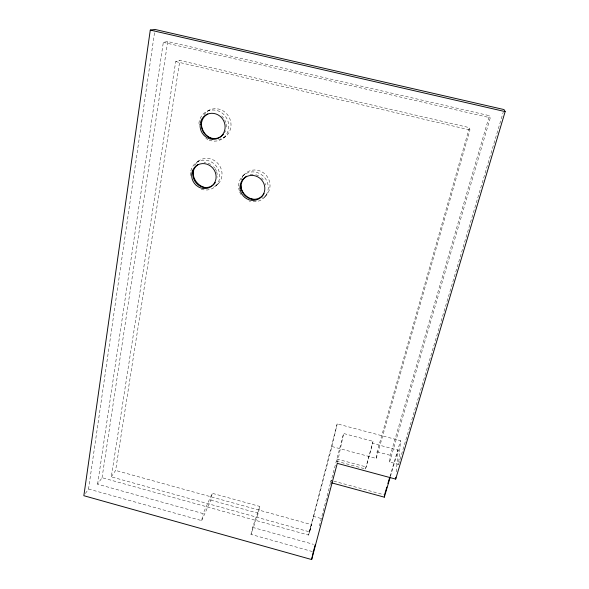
<?xml version="1.0" encoding="UTF-8"?>
<svg xmlns="http://www.w3.org/2000/svg" width="589" height="589" viewBox="0 0 589 589"><rect width="100%" height="100%" fill="white"/><g stroke="black" fill="none" stroke-linecap="round" stroke-linejoin="round"><path stroke-width="0.44" stroke-dasharray="2.94 2.21" d="M97.583 484.187L163.315 42.364L167.71 41.539L489.4 115.687L390.308 455.326L389.631 462.004L398.569 464.397L400.527 440.675L337.195 423.852L308.577 535.077L102.052 477.701L97.583 484.187L203.117 513.593L212.224 493.295L259.837 506.444L258.247 513.269L250.988 534.407L312.472 551.584M396.301 471.863L398.164 450.158L372.719 443.377L373.014 441.323L343.615 433.497L330.908 481.728M331.931 446.528L376.253 458.419L377.122 451.8L469.411 127.658L179.888 60.446L175.706 61.565L111.299 476.862L309.593 531.882L331.931 446.528L337.195 423.852M85.405 493.479L88.534 489.017L154.848 30.363M102.052 477.701L167.71 41.539M336.378 461.128L365.511 468.977L373.014 441.323M111.299 476.862L115.613 470.427L179.888 60.446M88.534 489.017L201.674 520.624L203.117 513.593M201.674 520.624L210.81 500.127L212.224 493.295M337.46 462.468L343.615 433.497M330.679 482.59L331.151 480.418L319.29 526.375M250.988 534.407L252.615 527.383L259.837 506.444M309.593 531.882L311.323 524.578L115.613 470.427M308.577 535.077L311.323 524.578M365.511 468.977L372.719 443.377M376.253 458.419L469.941 129.941L469.411 127.658M389.631 462.004L490.269 117.785L489.4 115.687M389.955 476.545L400.527 440.675M390.463 476.273L398.164 450.158M398.569 464.397L503.227 112.212M264.535 197.249L266.338 195.099M242.182 176.567L244.229 174.624M216.273 185.461L218.571 183.444M196.667 162.365L199.185 160.576M223.319 138.069L225.587 136.515M207.49 111.144L209.942 109.863M163.315 42.364L490.269 117.785M175.706 61.565L469.941 129.941M377.122 451.8L390.308 455.326M336.834 459.03L365.835 466.841M333.779 481.132L383.667 494.679M313.039 516.266L321.042 518.467M210.81 500.127L258.247 513.269M252.615 527.383L313.451 544.332M194.709 165.502A15.115 14.18 55 0 1 218.49 164.147A15.115 14.18 55 0 1 212.415 187.398M190.836 170.913A15.277 14.313 54.6 0 1 208.616 160.804A15.277 14.313 54.6 0 1 219.27 179.822A15.277 14.313 54.6 0 1 201.07 189.172M190.541 175.544A15.277 14.313 54.6 0 1 190.689 171.664M198.891 123.476A15.748 14.799 64.4 0 1 216.428 110.379A15.748 14.799 64.4 0 1 228.274 130.368A15.748 14.799 64.4 0 1 208.616 139.895M207.895 139.556A15.748 14.799 64.4 0 1 205.826 138.319M239.399 191.108A15.233 14.563 50.3 0 1 250.34 172.076A15.233 14.563 50.3 0 1 268.209 186.242A15.233 14.563 50.3 0 1 252.828 201.755M250.524 201.379A15.233 14.563 50.3 0 1 249.029 200.93M241.122 194.657A15.233 14.563 50.3 0 1 239.664 191.845M204.03 162.674A12.708 11.905 54.6 0 1 205.627 162.733M207.998 163.227A12.708 11.905 54.6 0 1 211.672 165.06M213.557 166.687A12.708 11.905 54.6 0 1 214.639 167.968M215.11 168.653A12.708 11.905 54.6 0 1 216.281 170.862M216.575 171.635A12.708 11.905 54.6 0 1 217.208 177.296M204.044 114.708A15.579 14.651 64.8 0 1 228.738 116.534A15.579 14.651 64.8 0 1 218.629 139.446M221.663 115.945A13.098 12.31 64.4 0 1 225.72 122.416M226.095 124.088A13.098 12.31 64.4 0 1 226.205 127.474M225.469 130.736A13.098 12.31 64.4 0 1 224.387 132.959M241.284 179.895A15.078 14.431 50.7 0 1 264.726 173.807A15.078 14.431 50.7 0 1 262.134 198.228M250.148 174.727A12.678 12.119 50.3 0 1 254.176 174.491M255.781 174.771A12.678 12.119 50.3 0 1 260.257 176.833M261.545 177.885A12.678 12.119 50.3 0 1 263.209 179.748M265.109 183.422A12.678 12.119 50.3 0 1 265.521 185.02"/><path stroke-width="0.88" d="M395.683 479.1L505.156 111.608L504.015 109.569L154.981 29.45L150.283 30.083L83.844 495.71L311.64 559.55L337.276 463.344L395.683 479.1L395.837 477.289M331.555 482.825L384.308 497.16L384.543 494.922M311.64 559.55L313.348 551.827M313.584 550.951L315.211 544.825M384.801 494.046L386.863 487.044M387.893 483.547L389.439 478.297M384.308 497.16L390.205 477.142M150.283 30.083L505.156 111.608M204.979 187.567A15.115 14.18 55 0 1 193.148 170.545M212.504 138.871A15.579 14.651 64.8 0 1 201.423 122.07M253.977 199.48A15.078 14.431 50.7 0 1 240.695 185.218M264.078 193.604A12.678 12.119 50.3 0 1 244.98 195.577A12.678 12.119 50.3 0 1 246.482 176.258M215.346 182.494A12.708 11.905 54.6 0 1 196.674 183.54A12.708 11.905 54.6 0 1 198.088 164.522M223.445 134.277A13.098 12.31 64.4 0 1 204.214 133.372A13.098 12.31 64.4 0 1 207.821 113.935M194.466 167.512L192.758 170.162A12.774 11.957 54.5 0 0 196.027 185.152L198.707 187.066A12.774 11.957 54.5 0 0 214.492 182.98A12.774 11.957 54.5 0 0 210.869 166.282A12.774 11.957 54.5 0 0 194.466 167.512M200.127 124.434A13.172 12.369 64.2 0 0 217.79 138.422A13.172 12.369 64.2 0 0 219.866 116.099A13.172 12.369 64.2 0 0 200.127 124.434M240.04 188.127A12.744 12.17 50.1 0 0 259.3 198.633A12.744 12.17 50.1 0 0 257.945 176.965A12.744 12.17 50.1 0 0 240.04 188.127"/></g></svg>
